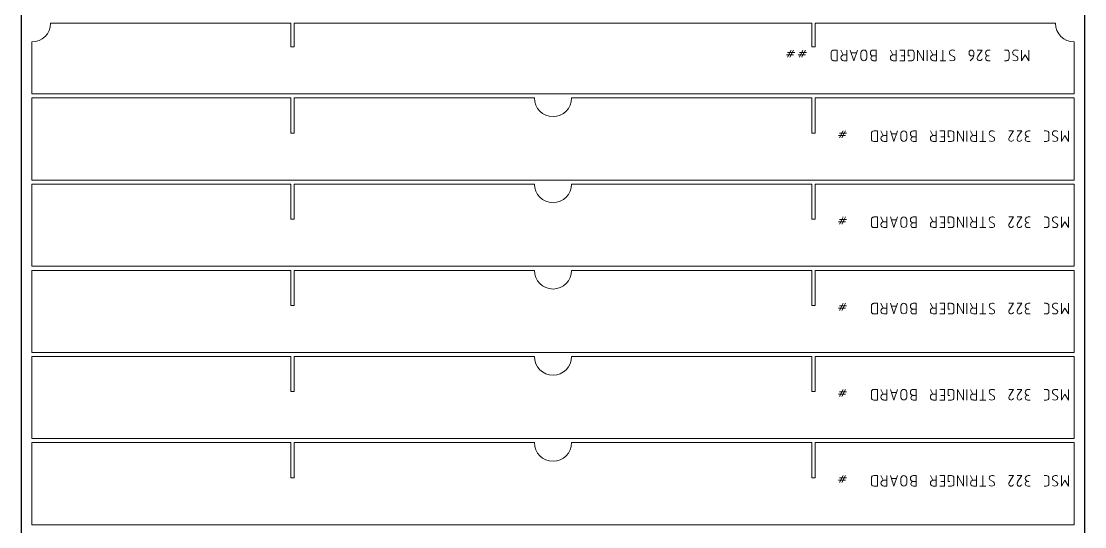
# Model space of a CAD drawing. Header units: inches. Extents: x 142 to 14402, y 211 to 2711.
# Drawn here: x 11202 to 12202, y 1192 to 1667 of the extents above; entities that cross this region are included whole.
import ezdxf

# ---------------------------------------------------------------- set-up
doc = ezdxf.new("R2010")
doc.units = ezdxf.units.IN
doc.header["$MEASUREMENT"] = 0
doc.layers.add('IV_MARK_SURFACE', color=2, linetype='Continuous', lineweight=5)
doc.layers.add('IV_OUTER_PROFILE', color=7, linetype='Continuous', lineweight=5)

msp = doc.modelspace()

# ---------------------------------------------------------------- linework, layer by layer
msp.add_lwpolyline([(11201.7, 211.4), (12201.7, 211.4), (12201.7, 2211.4), (11201.7, 2211.4)], close=True)
at = {"layer": 'IV_MARK_SURFACE'}
for p, q in [((11923.4, 1635.4), (11921.2, 1635.4)), ((11922.3, 1637.6), (11924.5, 1637.6)), ((11922.3, 1633.2), (11923.4, 1635.4)), ((11923.4, 1635.4), (11924.5, 1637.6)), ((11925.6, 1635.4), (11923.4, 1635.4)), ((11924.5, 1637.6), (11925.6, 1639.8)), ((11924.5, 1637.6), (11926.7, 1637.6)), ((11925.6, 1635.4), (11924.5, 1633.2)), ((11926.7, 1637.6), (11925.6, 1635.4)), ((11927.9, 1635.4), (11925.6, 1635.4)), ((11927.9, 1639.8), (11926.7, 1637.6)), ((11926.7, 1637.6), (11929, 1637.6)), ((11934.5, 1635.4), (11932.3, 1635.4)), ((11933.4, 1637.6), (11935.6, 1637.6)), ((11933.4, 1633.2), (11934.5, 1635.4)), ((11934.5, 1635.4), (11935.6, 1637.6)), ((11936.7, 1635.4), (11934.5, 1635.4)), ((11935.6, 1637.6), (11936.7, 1639.8)), ((11935.6, 1637.6), (11937.9, 1637.6)), ((11936.7, 1635.4), (11935.6, 1633.2)), ((11937.9, 1637.6), (11936.7, 1635.4)), ((11939, 1635.4), (11936.7, 1635.4)), ((11939, 1639.8), (11937.9, 1637.6)), ((11937.9, 1637.6), (11940.1, 1637.6)), ((11963.4, 1637.6), (11963.4, 1632.1)), ((11969, 1639.8), (11965.6, 1639.8)), ((11969, 1629.8), (11969, 1639.8)), ((11974.5, 1635.4), (11972.3, 1639.8)), ((11975.1, 1635.4), (11977.9, 1635.4)), ((11977.9, 1639.8), (11977.9, 1635.4)), ((11977.9, 1635.4), (11977.9, 1629.8)), ((11981.2, 1639.8), (11984.5, 1629.8)), ((11986.7, 1637.1), (11982.3, 1637.1)), ((11984.5, 1629.8), (11987.9, 1639.8)), ((11991.2, 1637.1), (11991.2, 1632.6)), ((11996.7, 1632.6), (11996.7, 1637.1)), ((12002.9, 1639.8), (12005.6, 1639.8)), ((12002.9, 1634.3), (12005.6, 1634.3)), ((12005.6, 1639.8), (12005.6, 1634.3)), ((12005.6, 1634.3), (12005.6, 1629.8)), ((12021.2, 1635.4), (12019, 1639.8)), ((12021.7, 1635.4), (12024.5, 1635.4)), ((12024.5, 1639.8), (12024.5, 1635.4)), ((12024.5, 1635.4), (12024.5, 1629.8)), ((12027.9, 1639.8), (12032.3, 1639.8)), ((12032.3, 1634.3), (12029, 1634.3)), ((12032.3, 1639.8), (12032.3, 1634.3)), ((12032.3, 1634.3), (12032.3, 1629.8)), ((12039, 1639.8), (12035.6, 1639.8)), ((12035.6, 1639.8), (12035.6, 1634.3)), ((12035.6, 1634.3), (12037.3, 1634.3)), ((12041.2, 1632.1), (12041.2, 1637.6)), ((12050.1, 1629.8), (12044.5, 1639.8)), ((12044.5, 1639.8), (12044.5, 1629.8)), ((12050.1, 1639.8), (12050.1, 1629.8)), ((12053.4, 1639.8), (12053.4, 1629.8)), ((12059, 1635.4), (12056.7, 1639.8)), ((12059.5, 1635.4), (12062.3, 1635.4)), ((12062.3, 1639.8), (12062.3, 1635.4)), ((12062.3, 1635.4), (12062.3, 1629.8)), ((12068.4, 1639.8), (12068.4, 1629.8)), ((12075.6, 1635.4), (12078.4, 1633.7)), ((12092.9, 1637.6), (12092.9, 1636.5)), ((12095.1, 1634.3), (12096.7, 1634.3)), ((12097.3, 1635.4), (12097.3, 1637.6)), ((12100.6, 1639.8), (12105.1, 1639.8)), ((12105.1, 1639.8), (12101.2, 1633.7)), ((12112.9, 1639.8), (12111.2, 1639.8)), ((12111.2, 1634.3), (12111.7, 1634.3)), ((12126.2, 1639.8), (12128.4, 1639.8)), ((12130.6, 1637.6), (12130.6, 1632.1)), ((12135.1, 1635.4), (12137.9, 1633.7)), ((12142.3, 1629.8), (12142.3, 1639.8)), ((12145.6, 1635.4), (12142.3, 1629.8)), ((12149, 1629.8), (12145.6, 1635.4)), ((12149, 1639.8), (12149, 1629.8)), ((11965.6, 1629.8), (11969, 1629.8)), ((11977.9, 1629.8), (11975.1, 1629.8)), ((12005.6, 1629.8), (12002.9, 1629.8)), ((12024.5, 1629.8), (12021.7, 1629.8)), ((12032.3, 1629.8), (12027.9, 1629.8)), ((12035.6, 1629.8), (12039, 1629.8)), ((12062.3, 1629.8), (12059.5, 1629.8)), ((12068.4, 1629.8), (12065.6, 1629.8)), ((12071.2, 1629.8), (12068.4, 1629.8)), ((12110.6, 1629.8), (12112.9, 1629.8)), ((12128.4, 1629.8), (12126.2, 1629.8)), ((11971.2, 1561.6), (11973.4, 1561.6)), ((11972.3, 1559.4), (11973.4, 1561.6)), ((11973.4, 1561.6), (11974.5, 1563.9)), ((11973.4, 1561.6), (11975.6, 1561.6)), ((11975.6, 1561.6), (11974.5, 1559.4)), ((11976.7, 1563.9), (11975.6, 1561.6)), ((11975.6, 1561.6), (11977.8, 1561.6)), ((12001.1, 1561.6), (12001.1, 1556.1)), ((12006.7, 1563.9), (12003.3, 1563.9)), ((12006.7, 1553.9), (12006.7, 1563.9)), ((12012.2, 1559.4), (12010, 1563.9)), ((12015.5, 1563.9), (12015.5, 1559.4)), ((12018.9, 1563.9), (12022.2, 1553.9)), ((12024.4, 1561.1), (12020, 1561.1)), ((12022.2, 1553.9), (12025.5, 1563.9)), ((12028.8, 1561.1), (12028.8, 1556.7)), ((12034.4, 1556.7), (12034.4, 1561.1)), ((12040.5, 1563.9), (12043.3, 1563.9)), ((12043.3, 1563.9), (12043.3, 1558.3)), ((12058.8, 1559.4), (12056.6, 1563.9)), ((12062.1, 1563.9), (12062.1, 1559.4)), ((12065.4, 1563.9), (12069.9, 1563.9)), ((12069.9, 1563.9), (12069.9, 1558.3)), ((12076.5, 1563.9), (12073.2, 1563.9)), ((12073.2, 1563.9), (12073.2, 1558.3)), ((12078.7, 1556.1), (12078.7, 1561.6)), ((12087.6, 1553.9), (12082.1, 1563.9)), ((12082.1, 1563.9), (12082.1, 1553.9)), ((12087.6, 1563.9), (12087.6, 1553.9)), ((12090.9, 1563.9), (12090.9, 1553.9)), ((12096.5, 1559.4), (12094.3, 1563.9)), ((12099.8, 1563.9), (12099.8, 1559.4)), ((12105.9, 1563.9), (12105.9, 1553.9)), ((12130.3, 1563.9), (12134.7, 1563.9)), ((12134.7, 1563.9), (12130.9, 1557.8)), ((12138.1, 1563.9), (12142.5, 1563.9)), ((12142.5, 1563.9), (12138.6, 1557.8)), ((12150.3, 1563.9), (12148.6, 1563.9)), ((12163.6, 1563.9), (12165.8, 1563.9)), ((12168, 1561.6), (12168, 1556.1)), ((12179.7, 1553.9), (12179.7, 1563.9)), ((12186.3, 1563.9), (12186.3, 1553.9)), ((11972.3, 1559.4), (11970.1, 1559.4)), ((11971.2, 1557.2), (11972.3, 1559.4)), ((11974.5, 1559.4), (11972.3, 1559.4)), ((11974.5, 1559.4), (11973.4, 1557.2)), ((11976.7, 1559.4), (11974.5, 1559.4)), ((12003.3, 1553.9), (12006.7, 1553.9)), ((12012.8, 1559.4), (12015.5, 1559.4)), ((12015.5, 1553.9), (12012.8, 1553.9)), ((12015.5, 1559.4), (12015.5, 1553.9)), ((12040.5, 1558.3), (12043.3, 1558.3)), ((12043.3, 1553.9), (12040.5, 1553.9)), ((12043.3, 1558.3), (12043.3, 1553.9)), ((12059.3, 1559.4), (12062.1, 1559.4)), ((12062.1, 1553.9), (12059.3, 1553.9)), ((12062.1, 1559.4), (12062.1, 1553.9)), ((12069.9, 1553.9), (12065.4, 1553.9)), ((12069.9, 1558.3), (12066.5, 1558.3)), ((12069.9, 1558.3), (12069.9, 1553.9)), ((12073.2, 1558.3), (12074.9, 1558.3)), ((12073.2, 1553.9), (12076.5, 1553.9)), ((12097, 1559.4), (12099.8, 1559.4)), ((12099.8, 1553.9), (12097, 1553.9)), ((12099.8, 1559.4), (12099.8, 1553.9)), ((12105.9, 1553.9), (12103.1, 1553.9)), ((12108.7, 1553.9), (12105.9, 1553.9)), ((12113.1, 1559.4), (12115.9, 1557.8)), ((12148, 1553.9), (12150.3, 1553.9)), ((12148.6, 1558.3), (12149.2, 1558.3)), ((12165.8, 1553.9), (12163.6, 1553.9)), ((12172.4, 1559.4), (12175.2, 1557.8)), ((12183, 1559.4), (12179.7, 1553.9)), ((12186.3, 1553.9), (12183, 1559.4)), ((11971.2, 1480.6), (11973.4, 1480.6)), ((11972.3, 1478.4), (11973.4, 1480.6)), ((11973.4, 1480.6), (11974.5, 1482.9)), ((11973.4, 1480.6), (11975.6, 1480.6)), ((11975.6, 1480.6), (11974.5, 1478.4)), ((11976.7, 1482.9), (11975.6, 1480.6)), ((11975.6, 1480.6), (11977.8, 1480.6)), ((12001.1, 1480.6), (12001.1, 1475.1)), ((12006.7, 1482.9), (12003.3, 1482.9)), ((12006.7, 1472.9), (12006.7, 1482.9)), ((12012.2, 1478.4), (12010, 1482.9)), ((12015.5, 1482.9), (12015.5, 1478.4)), ((12018.9, 1482.9), (12022.2, 1472.9)), ((12024.4, 1480.1), (12020, 1480.1)), ((12022.2, 1472.9), (12025.5, 1482.9)), ((12028.8, 1480.1), (12028.8, 1475.7)), ((12034.4, 1475.7), (12034.4, 1480.1)), ((12040.5, 1482.9), (12043.3, 1482.9)), ((12043.3, 1482.9), (12043.3, 1477.3)), ((12058.8, 1478.4), (12056.6, 1482.9)), ((12062.1, 1482.9), (12062.1, 1478.4)), ((12065.4, 1482.9), (12069.9, 1482.9)), ((12069.9, 1482.9), (12069.9, 1477.3)), ((12076.5, 1482.9), (12073.2, 1482.9)), ((12073.2, 1482.9), (12073.2, 1477.3)), ((12078.7, 1475.1), (12078.7, 1480.6)), ((12087.6, 1472.9), (12082.1, 1482.9)), ((12082.1, 1482.9), (12082.1, 1472.9)), ((12087.6, 1482.9), (12087.6, 1472.9)), ((12090.9, 1482.9), (12090.9, 1472.9)), ((12096.5, 1478.4), (12094.3, 1482.9)), ((12099.8, 1482.9), (12099.8, 1478.4)), ((12105.9, 1482.9), (12105.9, 1472.9)), ((12130.3, 1482.9), (12134.7, 1482.9)), ((12134.7, 1482.9), (12130.9, 1476.8)), ((12138.1, 1482.9), (12142.5, 1482.9)), ((12142.5, 1482.9), (12138.6, 1476.8)), ((12150.3, 1482.9), (12148.6, 1482.9)), ((12163.6, 1482.9), (12165.8, 1482.9)), ((12168, 1480.6), (12168, 1475.1)), ((12179.7, 1472.9), (12179.7, 1482.9)), ((12186.3, 1482.9), (12186.3, 1472.9)), ((11972.3, 1478.4), (11970.1, 1478.4)), ((11971.2, 1476.2), (11972.3, 1478.4)), ((11974.5, 1478.4), (11972.3, 1478.4)), ((11974.5, 1478.4), (11973.4, 1476.2)), ((11976.7, 1478.4), (11974.5, 1478.4)), ((12003.3, 1472.9), (12006.7, 1472.9)), ((12012.8, 1478.4), (12015.5, 1478.4)), ((12015.5, 1472.9), (12012.8, 1472.9)), ((12015.5, 1478.4), (12015.5, 1472.9)), ((12040.5, 1477.3), (12043.3, 1477.3)), ((12043.3, 1472.9), (12040.5, 1472.9)), ((12043.3, 1477.3), (12043.3, 1472.9)), ((12059.3, 1478.4), (12062.1, 1478.4)), ((12062.1, 1472.9), (12059.3, 1472.9)), ((12062.1, 1478.4), (12062.1, 1472.9)), ((12069.9, 1472.9), (12065.4, 1472.9)), ((12069.9, 1477.3), (12066.5, 1477.3)), ((12069.9, 1477.3), (12069.9, 1472.9)), ((12073.2, 1477.3), (12074.9, 1477.3)), ((12073.2, 1472.9), (12076.5, 1472.9)), ((12097, 1478.4), (12099.8, 1478.4)), ((12099.8, 1472.9), (12097, 1472.9)), ((12099.8, 1478.4), (12099.8, 1472.9)), ((12105.9, 1472.9), (12103.1, 1472.9)), ((12108.7, 1472.9), (12105.9, 1472.9)), ((12113.1, 1478.4), (12115.9, 1476.8)), ((12148, 1472.9), (12150.3, 1472.9)), ((12148.6, 1477.3), (12149.2, 1477.3)), ((12165.8, 1472.9), (12163.6, 1472.9)), ((12172.4, 1478.4), (12175.2, 1476.8)), ((12183, 1478.4), (12179.7, 1472.9)), ((12186.3, 1472.9), (12183, 1478.4)), ((11973.4, 1399.4), (11974.5, 1401.7)), ((11976.7, 1401.7), (11975.6, 1399.4)), ((12006.7, 1401.7), (12003.3, 1401.7)), ((12006.7, 1391.7), (12006.7, 1401.7)), ((12012.2, 1397.2), (12010, 1401.7)), ((12015.5, 1401.7), (12015.5, 1397.2)), ((12018.9, 1401.7), (12022.2, 1391.7)), ((12022.2, 1391.7), (12025.5, 1401.7)), ((12040.5, 1401.7), (12043.3, 1401.7)), ((12043.3, 1401.7), (12043.3, 1396.1)), ((12058.8, 1397.2), (12056.6, 1401.7)), ((12062.1, 1401.7), (12062.1, 1397.2)), ((12065.4, 1401.7), (12069.9, 1401.7)), ((12069.9, 1401.7), (12069.9, 1396.1)), ((12076.5, 1401.7), (12073.2, 1401.7)), ((12073.2, 1401.7), (12073.2, 1396.1)), ((12087.6, 1391.7), (12082.1, 1401.7)), ((12082.1, 1401.7), (12082.1, 1391.7)), ((12087.6, 1401.7), (12087.6, 1391.7)), ((12090.9, 1401.7), (12090.9, 1391.7)), ((12096.5, 1397.2), (12094.3, 1401.7)), ((12099.8, 1401.7), (12099.8, 1397.2)), ((12105.9, 1401.7), (12105.9, 1391.7)), ((12130.3, 1401.7), (12134.7, 1401.7)), ((12134.7, 1401.7), (12130.9, 1395.6)), ((12138.1, 1401.7), (12142.5, 1401.7)), ((12142.5, 1401.7), (12138.6, 1395.6)), ((12150.3, 1401.7), (12148.6, 1401.7)), ((12163.6, 1401.7), (12165.8, 1401.7)), ((12179.7, 1391.7), (12179.7, 1401.7)), ((12186.3, 1401.7), (12186.3, 1391.7)), ((11972.3, 1397.2), (11970.1, 1397.2)), ((11971.2, 1399.4), (11973.4, 1399.4)), ((11971.2, 1395), (11972.3, 1397.2)), ((11972.3, 1397.2), (11973.4, 1399.4)), ((11974.5, 1397.2), (11972.3, 1397.2)), ((11973.4, 1399.4), (11975.6, 1399.4)), ((11974.5, 1397.2), (11973.4, 1395)), ((11975.6, 1399.4), (11974.5, 1397.2)), ((11976.7, 1397.2), (11974.5, 1397.2)), ((11975.6, 1399.4), (11977.8, 1399.4)), ((12001.1, 1399.4), (12001.1, 1393.9)), ((12003.3, 1391.7), (12006.7, 1391.7)), ((12012.8, 1397.2), (12015.5, 1397.2)), ((12015.5, 1391.7), (12012.8, 1391.7)), ((12015.5, 1397.2), (12015.5, 1391.7)), ((12024.4, 1398.9), (12020, 1398.9)), ((12028.8, 1398.9), (12028.8, 1394.5)), ((12034.4, 1394.5), (12034.4, 1398.9)), ((12040.5, 1396.1), (12043.3, 1396.1)), ((12043.3, 1391.7), (12040.5, 1391.7)), ((12043.3, 1396.1), (12043.3, 1391.7)), ((12059.3, 1397.2), (12062.1, 1397.2)), ((12062.1, 1391.7), (12059.3, 1391.7)), ((12062.1, 1397.2), (12062.1, 1391.7)), ((12069.9, 1391.7), (12065.4, 1391.7)), ((12069.9, 1396.1), (12066.5, 1396.1)), ((12069.9, 1396.1), (12069.9, 1391.7)), ((12073.2, 1396.1), (12074.9, 1396.1)), ((12073.2, 1391.7), (12076.5, 1391.7)), ((12078.7, 1393.9), (12078.7, 1399.4)), ((12097, 1397.2), (12099.8, 1397.2)), ((12099.8, 1391.7), (12097, 1391.7)), ((12099.8, 1397.2), (12099.8, 1391.7)), ((12105.9, 1391.7), (12103.1, 1391.7)), ((12108.7, 1391.7), (12105.9, 1391.7)), ((12113.1, 1397.2), (12115.9, 1395.6)), ((12148, 1391.7), (12150.3, 1391.7)), ((12148.6, 1396.1), (12149.2, 1396.1)), ((12165.8, 1391.7), (12163.6, 1391.7)), ((12168, 1399.4), (12168, 1393.9)), ((12172.4, 1397.2), (12175.2, 1395.6)), ((12183, 1397.2), (12179.7, 1391.7)), ((12186.3, 1391.7), (12183, 1397.2)), ((11973.4, 1318.4), (11974.5, 1320.7)), ((11976.7, 1320.7), (11975.6, 1318.4)), ((12006.7, 1320.7), (12003.3, 1320.7)), ((12006.7, 1310.7), (12006.7, 1320.7)), ((12012.2, 1316.2), (12010, 1320.7)), ((12015.5, 1320.7), (12015.5, 1316.2)), ((12018.9, 1320.7), (12022.2, 1310.7)), ((12022.2, 1310.7), (12025.5, 1320.7)), ((12040.5, 1320.7), (12043.3, 1320.7)), ((12043.3, 1320.7), (12043.3, 1315.1)), ((12058.8, 1316.2), (12056.6, 1320.7)), ((12062.1, 1320.7), (12062.1, 1316.2)), ((12065.4, 1320.7), (12069.9, 1320.7)), ((12069.9, 1320.7), (12069.9, 1315.1)), ((12076.5, 1320.7), (12073.2, 1320.7)), ((12073.2, 1320.7), (12073.2, 1315.1)), ((12087.6, 1310.7), (12082.1, 1320.7)), ((12082.1, 1320.7), (12082.1, 1310.7)), ((12087.6, 1320.7), (12087.6, 1310.7)), ((12090.9, 1320.7), (12090.9, 1310.7)), ((12096.5, 1316.2), (12094.3, 1320.7)), ((12099.8, 1320.7), (12099.8, 1316.2)), ((12105.9, 1320.7), (12105.9, 1310.7)), ((12130.3, 1320.7), (12134.7, 1320.7)), ((12134.7, 1320.7), (12130.9, 1314.6)), ((12138.1, 1320.7), (12142.5, 1320.7)), ((12142.5, 1320.7), (12138.6, 1314.6)), ((12150.3, 1320.7), (12148.6, 1320.7)), ((12163.6, 1320.7), (12165.8, 1320.7)), ((12179.7, 1310.7), (12179.7, 1320.7)), ((12186.3, 1320.7), (12186.3, 1310.7)), ((11972.3, 1316.2), (11970.1, 1316.2)), ((11971.2, 1318.4), (11973.4, 1318.4)), ((11971.2, 1314), (11972.3, 1316.2)), ((11972.3, 1316.2), (11973.4, 1318.4)), ((11974.5, 1316.2), (11972.3, 1316.2)), ((11973.4, 1318.4), (11975.6, 1318.4)), ((11974.5, 1316.2), (11973.4, 1314)), ((11975.6, 1318.4), (11974.5, 1316.2)), ((11976.7, 1316.2), (11974.5, 1316.2)), ((11975.6, 1318.4), (11977.8, 1318.4)), ((12001.1, 1318.4), (12001.1, 1312.9)), ((12003.3, 1310.7), (12006.7, 1310.7)), ((12012.8, 1316.2), (12015.5, 1316.2)), ((12015.5, 1310.7), (12012.8, 1310.7)), ((12015.5, 1316.2), (12015.5, 1310.7)), ((12024.4, 1317.9), (12020, 1317.9)), ((12028.8, 1317.9), (12028.8, 1313.5)), ((12034.4, 1313.5), (12034.4, 1317.9)), ((12040.5, 1315.1), (12043.3, 1315.1)), ((12043.3, 1310.7), (12040.5, 1310.7)), ((12043.3, 1315.1), (12043.3, 1310.7)), ((12059.3, 1316.2), (12062.1, 1316.2)), ((12062.1, 1310.7), (12059.3, 1310.7)), ((12062.1, 1316.2), (12062.1, 1310.7)), ((12069.9, 1310.7), (12065.4, 1310.7)), ((12069.9, 1315.1), (12066.5, 1315.1)), ((12069.9, 1315.1), (12069.9, 1310.7)), ((12073.2, 1315.1), (12074.9, 1315.1)), ((12073.2, 1310.7), (12076.5, 1310.7)), ((12078.7, 1312.9), (12078.7, 1318.4)), ((12097, 1316.2), (12099.8, 1316.2)), ((12099.8, 1310.7), (12097, 1310.7)), ((12099.8, 1316.2), (12099.8, 1310.7)), ((12105.9, 1310.7), (12103.1, 1310.7)), ((12108.7, 1310.7), (12105.9, 1310.7)), ((12113.1, 1316.2), (12115.9, 1314.6)), ((12148, 1310.7), (12150.3, 1310.7)), ((12148.6, 1315.1), (12149.2, 1315.1)), ((12165.8, 1310.7), (12163.6, 1310.7)), ((12168, 1318.4), (12168, 1312.9)), ((12172.4, 1316.2), (12175.2, 1314.6)), ((12183, 1316.2), (12179.7, 1310.7)), ((12186.3, 1310.7), (12183, 1316.2)), ((11972.3, 1235.2), (11970.1, 1235.2)), ((11971.2, 1237.4), (11973.4, 1237.4)), ((11971.2, 1233), (11972.3, 1235.2)), ((11972.3, 1235.2), (11973.4, 1237.4)), ((11974.5, 1235.2), (11972.3, 1235.2)), ((11973.4, 1237.4), (11974.5, 1239.7)), ((11973.4, 1237.4), (11975.6, 1237.4)), ((11974.5, 1235.2), (11973.4, 1233)), ((11975.6, 1237.4), (11974.5, 1235.2)), ((11976.7, 1235.2), (11974.5, 1235.2)), ((11976.7, 1239.7), (11975.6, 1237.4)), ((11975.6, 1237.4), (11977.8, 1237.4)), ((12001.1, 1237.4), (12001.1, 1231.9)), ((12006.7, 1239.7), (12003.3, 1239.7)), ((12006.7, 1229.7), (12006.7, 1239.7)), ((12012.2, 1235.2), (12010, 1239.7)), ((12012.8, 1235.2), (12015.5, 1235.2)), ((12015.5, 1239.7), (12015.5, 1235.2)), ((12015.5, 1235.2), (12015.5, 1229.7)), ((12018.9, 1239.7), (12022.2, 1229.7)), ((12024.4, 1236.9), (12020, 1236.9)), ((12022.2, 1229.7), (12025.5, 1239.7)), ((12028.8, 1236.9), (12028.8, 1232.5)), ((12034.4, 1232.5), (12034.4, 1236.9)), ((12040.5, 1239.7), (12043.3, 1239.7)), ((12040.5, 1234.1), (12043.3, 1234.1)), ((12043.3, 1239.7), (12043.3, 1234.1)), ((12043.3, 1234.1), (12043.3, 1229.7)), ((12058.8, 1235.2), (12056.6, 1239.7)), ((12059.3, 1235.2), (12062.1, 1235.2)), ((12062.1, 1239.7), (12062.1, 1235.2)), ((12062.1, 1235.2), (12062.1, 1229.7)), ((12065.4, 1239.7), (12069.9, 1239.7)), ((12069.9, 1234.1), (12066.5, 1234.1)), ((12069.9, 1239.7), (12069.9, 1234.1)), ((12069.9, 1234.1), (12069.9, 1229.7)), ((12076.5, 1239.7), (12073.2, 1239.7)), ((12073.2, 1239.7), (12073.2, 1234.1)), ((12073.2, 1234.1), (12074.9, 1234.1)), ((12078.7, 1231.9), (12078.7, 1237.4)), ((12087.6, 1229.7), (12082.1, 1239.7)), ((12082.1, 1239.7), (12082.1, 1229.7)), ((12087.6, 1239.7), (12087.6, 1229.7)), ((12090.9, 1239.7), (12090.9, 1229.7)), ((12096.5, 1235.2), (12094.3, 1239.7)), ((12097, 1235.2), (12099.8, 1235.2)), ((12099.8, 1239.7), (12099.8, 1235.2)), ((12099.8, 1235.2), (12099.8, 1229.7)), ((12105.9, 1239.7), (12105.9, 1229.7)), ((12113.1, 1235.2), (12115.9, 1233.6)), ((12130.3, 1239.7), (12134.7, 1239.7)), ((12134.7, 1239.7), (12130.9, 1233.6)), ((12138.1, 1239.7), (12142.5, 1239.7)), ((12142.5, 1239.7), (12138.6, 1233.6)), ((12150.3, 1239.7), (12148.6, 1239.7)), ((12148.6, 1234.1), (12149.2, 1234.1)), ((12163.6, 1239.7), (12165.8, 1239.7)), ((12168, 1237.4), (12168, 1231.9)), ((12172.4, 1235.2), (12175.2, 1233.6)), ((12179.7, 1229.7), (12179.7, 1239.7)), ((12183, 1235.2), (12179.7, 1229.7)), ((12186.3, 1229.7), (12183, 1235.2)), ((12186.3, 1239.7), (12186.3, 1229.7)), ((12003.3, 1229.7), (12006.7, 1229.7)), ((12015.5, 1229.7), (12012.8, 1229.7)), ((12043.3, 1229.7), (12040.5, 1229.7)), ((12062.1, 1229.7), (12059.3, 1229.7)), ((12069.9, 1229.7), (12065.4, 1229.7)), ((12073.2, 1229.7), (12076.5, 1229.7)), ((12099.8, 1229.7), (12097, 1229.7)), ((12105.9, 1229.7), (12103.1, 1229.7)), ((12108.7, 1229.7), (12105.9, 1229.7)), ((12148, 1229.7), (12150.3, 1229.7)), ((12165.8, 1229.7), (12163.6, 1229.7))]:
    msp.add_line(p, q, dxfattribs=at)
for centre, radius, start, end in [((11965.6, 1637.6), 2.22, 90, 180), ((11965.6, 1632.1), 2.22, 180, 270), ((11975.1, 1632.6), 2.78, 90, 270), ((11994, 1637.1), 2.78, 0, 180), ((11994, 1632.6), 2.78, 180, 0), ((12002.9, 1637.1), 2.78, 90, 270), ((12002.9, 1632.1), 2.22, 90, 270), ((12021.7, 1632.6), 2.78, 90, 270), ((12039, 1637.6), 2.22, 0, 90), ((12039, 1632.1), 2.22, 270, 0), ((12059.5, 1632.6), 2.78, 90, 270), ((12076.8, 1637.5), 2.39, 92.3685, 239.559), ((12076.7, 1634.5), 4.69, 241.7153, 298.2847), ((12077.5, 1636.2), 3.74, 56.4174, 100.9627), ((12077.3, 1631.8), 2.21, 319.6263, 59.2984), ((12095.1, 1637.6), 2.22, 0, 180), ((12095.1, 1636.5), 2.22, 180, 270), ((12091.5, 1635.1), 5.77, 294.8942, 3.1783), ((12103.6, 1631.9), 3.02, 143.6911, 188.2364), ((12102.9, 1632.2), 2.32, 196.4047, 343.5953), ((12111.2, 1637.1), 2.78, 90, 270), ((12110.6, 1632.1), 2.22, 90, 270), ((12128.4, 1637.6), 2.22, 0, 90), ((12128.4, 1632.1), 2.22, 270, 0), ((12136.3, 1637.5), 2.39, 92.3685, 239.559), ((12136.2, 1634.5), 4.69, 241.7153, 298.2847), ((12136.9, 1636.2), 3.74, 56.4174, 100.9627), ((12136.7, 1631.8), 2.21, 319.6263, 59.2984), ((12003.3, 1561.6), 2.22, 90, 180), ((12031.6, 1561.1), 2.77, 0, 180), ((12040.5, 1561.1), 2.77, 90, 270), ((12076.5, 1561.6), 2.22, 0, 90), ((12114.3, 1561.5), 2.38, 92.3685, 239.559), ((12114.9, 1560.2), 3.73, 56.4174, 100.9627), ((12148.6, 1561.1), 2.77, 90, 270), ((12165.8, 1561.6), 2.22, 0, 90), ((12173.7, 1561.5), 2.38, 92.3685, 239.559), ((12174.3, 1560.2), 3.73, 56.4174, 100.9627), ((12003.3, 1556.1), 2.22, 180, 270), ((12012.8, 1556.7), 2.77, 90, 270), ((12031.6, 1556.7), 2.77, 180, 0), ((12040.5, 1556.1), 2.22, 90, 270), ((12059.3, 1556.7), 2.77, 90, 270), ((12076.5, 1556.1), 2.22, 270, 0), ((12097, 1556.7), 2.77, 90, 270), ((12114.2, 1558.6), 4.68, 241.7153, 298.2847), ((12114.8, 1555.9), 2.21, 319.6263, 59.2984), ((12133.3, 1556), 3.02, 143.6911, 188.2364), ((12132.5, 1556.2), 2.31, 196.4047, 343.5953), ((12141.1, 1556), 3.02, 143.6911, 188.2364), ((12140.3, 1556.2), 2.31, 196.4047, 343.5953), ((12148, 1556.1), 2.22, 90, 270), ((12165.8, 1556.1), 2.22, 270, 0), ((12173.6, 1558.6), 4.68, 241.7153, 298.2847), ((12174.1, 1555.9), 2.21, 319.6263, 59.2984), ((12003.3, 1480.6), 2.22, 90, 180), ((12031.6, 1480.1), 2.77, 0, 180), ((12040.5, 1480.1), 2.77, 90, 270), ((12076.5, 1480.6), 2.22, 0, 90), ((12114.3, 1480.5), 2.38, 92.3685, 239.559), ((12114.9, 1479.2), 3.73, 56.4174, 100.9627), ((12148.6, 1480.1), 2.77, 90, 270), ((12165.8, 1480.6), 2.22, 0, 90), ((12173.7, 1480.5), 2.38, 92.3685, 239.559), ((12174.3, 1479.2), 3.73, 56.4174, 100.9627), ((12003.3, 1475.1), 2.22, 180, 270), ((12012.8, 1475.7), 2.77, 90, 270), ((12031.6, 1475.7), 2.77, 180, 0), ((12040.5, 1475.1), 2.22, 90, 270), ((12059.3, 1475.7), 2.77, 90, 270), ((12076.5, 1475.1), 2.22, 270, 0), ((12097, 1475.7), 2.77, 90, 270), ((12114.2, 1477.6), 4.68, 241.7153, 298.2847), ((12114.8, 1474.9), 2.21, 319.6263, 59.2984), ((12133.3, 1475), 3.02, 143.6911, 188.2364), ((12132.5, 1475.2), 2.31, 196.4047, 343.5953), ((12141.1, 1475), 3.02, 143.6911, 188.2364), ((12140.3, 1475.2), 2.31, 196.4047, 343.5953), ((12148, 1475.1), 2.22, 90, 270), ((12165.8, 1475.1), 2.22, 270, 0), ((12173.6, 1477.6), 4.68, 241.7153, 298.2847), ((12174.1, 1474.9), 2.21, 319.6263, 59.2984), ((12003.3, 1399.4), 2.22, 90, 180), ((12031.6, 1398.9), 2.77, 0, 180), ((12040.5, 1398.9), 2.77, 90, 270), ((12076.5, 1399.4), 2.22, 0, 90), ((12114.3, 1399.3), 2.38, 92.3685, 239.559), ((12114.9, 1398), 3.73, 56.4174, 100.9627), ((12148.6, 1398.9), 2.77, 90, 270), ((12165.8, 1399.4), 2.22, 0, 90), ((12173.7, 1399.3), 2.38, 92.3685, 239.559), ((12174.3, 1398), 3.73, 56.4174, 100.9627), ((12003.3, 1393.9), 2.22, 180, 270), ((12012.8, 1394.5), 2.77, 90, 270), ((12031.6, 1394.5), 2.77, 180, 0), ((12040.5, 1393.9), 2.22, 90, 270), ((12059.3, 1394.5), 2.77, 90, 270), ((12076.5, 1393.9), 2.22, 270, 0), ((12097, 1394.5), 2.77, 90, 270), ((12114.2, 1396.4), 4.68, 241.7153, 298.2847), ((12114.8, 1393.7), 2.21, 319.6263, 59.2984), ((12133.3, 1393.8), 3.02, 143.6911, 188.2364), ((12132.5, 1394), 2.31, 196.4047, 343.5953), ((12141.1, 1393.8), 3.02, 143.6911, 188.2364), ((12140.3, 1394), 2.31, 196.4047, 343.5953), ((12148, 1393.9), 2.22, 90, 270), ((12165.8, 1393.9), 2.22, 270, 0), ((12173.6, 1396.4), 4.68, 241.7153, 298.2847), ((12174.1, 1393.7), 2.21, 319.6263, 59.2984), ((12003.3, 1318.4), 2.22, 90, 180), ((12031.6, 1317.9), 2.77, 0, 180), ((12040.5, 1317.9), 2.77, 90, 270), ((12076.5, 1318.4), 2.22, 0, 90), ((12114.3, 1318.3), 2.38, 92.3685, 239.559), ((12114.9, 1317), 3.73, 56.4174, 100.9627), ((12148.6, 1317.9), 2.77, 90, 270), ((12165.8, 1318.4), 2.22, 0, 90), ((12173.7, 1318.3), 2.38, 92.3685, 239.559), ((12174.3, 1317), 3.73, 56.4174, 100.9627), ((12003.3, 1312.9), 2.22, 180, 270), ((12012.8, 1313.5), 2.77, 90, 270), ((12031.6, 1313.5), 2.77, 180, 0), ((12040.5, 1312.9), 2.22, 90, 270), ((12059.3, 1313.5), 2.77, 90, 270), ((12076.5, 1312.9), 2.22, 270, 0), ((12097, 1313.5), 2.77, 90, 270), ((12114.2, 1315.4), 4.68, 241.7153, 298.2847), ((12114.8, 1312.7), 2.21, 319.6263, 59.2984), ((12133.3, 1312.8), 3.02, 143.6911, 188.2364), ((12132.5, 1313), 2.31, 196.4047, 343.5953), ((12141.1, 1312.8), 3.02, 143.6911, 188.2364), ((12140.3, 1313), 2.31, 196.4047, 343.5953), ((12148, 1312.9), 2.22, 90, 270), ((12165.8, 1312.9), 2.22, 270, 0), ((12173.6, 1315.4), 4.68, 241.7153, 298.2847), ((12174.1, 1312.7), 2.21, 319.6263, 59.2984), ((12003.3, 1237.4), 2.22, 90, 180), ((12003.3, 1231.9), 2.22, 180, 270), ((12012.8, 1232.5), 2.77, 90, 270), ((12031.6, 1236.9), 2.77, 0, 180), ((12031.6, 1232.5), 2.77, 180, 0), ((12040.5, 1236.9), 2.77, 90, 270), ((12040.5, 1231.9), 2.22, 90, 270), ((12059.3, 1232.5), 2.77, 90, 270), ((12076.5, 1237.4), 2.22, 0, 90), ((12076.5, 1231.9), 2.22, 270, 0), ((12097, 1232.5), 2.77, 90, 270), ((12114.3, 1237.3), 2.38, 92.3685, 239.559), ((12114.2, 1234.4), 4.68, 241.7153, 298.2847), ((12114.9, 1236), 3.73, 56.4174, 100.9627), ((12114.8, 1231.7), 2.21, 319.6263, 59.2984), ((12133.3, 1231.8), 3.02, 143.6911, 188.2364), ((12132.5, 1232), 2.31, 196.4047, 343.5953), ((12141.1, 1231.8), 3.02, 143.6911, 188.2364), ((12140.3, 1232), 2.31, 196.4047, 343.5953), ((12148.6, 1236.9), 2.77, 90, 270), ((12148, 1231.9), 2.22, 90, 270), ((12165.8, 1237.4), 2.22, 0, 90), ((12165.8, 1231.9), 2.22, 270, 0), ((12173.7, 1237.3), 2.38, 92.3685, 239.559), ((12173.6, 1234.4), 4.68, 241.7153, 298.2847), ((12174.3, 1236), 3.73, 56.4174, 100.9627), ((12174.1, 1231.7), 2.21, 319.6263, 59.2984)]:
    msp.add_arc(centre, radius, start, end, dxfattribs=at)
at = {"layer": 'IV_OUTER_PROFILE'}
for p, q in [((11229.2, 1665), (11455.1, 1665)), ((11455.1, 1643), (11455.1, 1665)), ((11458.3, 1665), (11458.3, 1643)), ((11458.3, 1665), (11945.1, 1665)), ((11945.1, 1643), (11945.1, 1665)), ((11948.3, 1665), (11948.3, 1643)), ((11948.3, 1665), (12174.2, 1665)), ((11211.7, 1647.5), (11211.7, 1598.8)), ((11458.3, 1643), (11455.1, 1643)), ((11948.3, 1643), (11945.1, 1643)), ((12191.7, 1647.5), (12191.7, 1598.8)), ((11211.7, 1598.8), (12191.7, 1598.8)), ((11211.7, 1594.8), (11455.1, 1594.8)), ((11211.7, 1594.8), (11211.7, 1517.6)), ((11455.1, 1561.8), (11455.1, 1594.8)), ((11458.3, 1594.8), (11458.3, 1561.8)), ((11458.3, 1594.8), (11684.2, 1594.8)), ((11719.2, 1594.8), (11945.1, 1594.8)), ((11945.1, 1561.8), (11945.1, 1594.8)), ((11948.3, 1594.8), (11948.3, 1561.8)), ((11948.3, 1594.8), (12191.7, 1594.8)), ((12191.7, 1594.8), (12191.7, 1517.6)), ((11458.3, 1561.8), (11455.1, 1561.8)), ((11948.3, 1561.8), (11945.1, 1561.8)), ((11211.7, 1517.6), (12191.7, 1517.6)), ((11211.7, 1513.8), (11455.1, 1513.8)), ((11211.7, 1513.8), (11211.7, 1436.6)), ((11455.1, 1480.8), (11455.1, 1513.8)), ((11458.3, 1513.8), (11458.3, 1480.8)), ((11458.3, 1513.8), (11684.2, 1513.8)), ((11719.2, 1513.8), (11945.1, 1513.8)), ((11945.1, 1480.8), (11945.1, 1513.8)), ((11948.3, 1513.8), (11948.3, 1480.8)), ((11948.3, 1513.8), (12191.7, 1513.8)), ((12191.7, 1513.8), (12191.7, 1436.6)), ((11458.3, 1480.8), (11455.1, 1480.8)), ((11948.3, 1480.8), (11945.1, 1480.8)), ((11211.7, 1436.6), (12191.7, 1436.6)), ((11211.7, 1432.6), (11455.1, 1432.6)), ((11211.7, 1432.6), (11211.7, 1355.4)), ((11455.1, 1399.6), (11455.1, 1432.6)), ((11458.3, 1432.6), (11458.3, 1399.6)), ((11458.3, 1432.6), (11684.2, 1432.6)), ((11719.2, 1432.6), (11945.1, 1432.6)), ((11945.1, 1399.6), (11945.1, 1432.6)), ((11948.3, 1432.6), (11948.3, 1399.6)), ((11948.3, 1432.6), (12191.7, 1432.6)), ((12191.7, 1432.6), (12191.7, 1355.4)), ((11458.3, 1399.6), (11455.1, 1399.6)), ((11948.3, 1399.6), (11945.1, 1399.6)), ((11211.7, 1355.4), (12191.7, 1355.4)), ((11211.7, 1351.6), (11455.1, 1351.6)), ((11211.7, 1351.6), (11211.7, 1274.4)), ((11455.1, 1318.6), (11455.1, 1351.6)), ((11458.3, 1351.6), (11458.3, 1318.6)), ((11458.3, 1351.6), (11684.2, 1351.6)), ((11719.2, 1351.6), (11945.1, 1351.6)), ((11945.1, 1318.6), (11945.1, 1351.6)), ((11948.3, 1351.6), (11948.3, 1318.6)), ((11948.3, 1351.6), (12191.7, 1351.6)), ((12191.7, 1351.6), (12191.7, 1274.4)), ((11458.3, 1318.6), (11455.1, 1318.6)), ((11948.3, 1318.6), (11945.1, 1318.6)), ((11211.7, 1274.4), (12191.7, 1274.4)), ((11211.7, 1270.6), (11455.1, 1270.6)), ((11211.7, 1270.6), (11211.7, 1193.4)), ((11455.1, 1237.6), (11455.1, 1270.6)), ((11458.3, 1270.6), (11458.3, 1237.6)), ((11458.3, 1270.6), (11684.2, 1270.6)), ((11719.2, 1270.6), (11945.1, 1270.6)), ((11945.1, 1237.6), (11945.1, 1270.6)), ((11948.3, 1270.6), (11948.3, 1237.6)), ((11948.3, 1270.6), (12191.7, 1270.6)), ((12191.7, 1270.6), (12191.7, 1193.4)), ((11458.3, 1237.6), (11455.1, 1237.6)), ((11948.3, 1237.6), (11945.1, 1237.6)), ((11211.7, 1193.4), (12191.7, 1193.4))]:
    msp.add_line(p, q, dxfattribs=at)
for centre, start, end in [((11211.7, 1665), 270, 0), ((12191.7, 1665), 180, 270), ((11701.7, 1594.8), 180, 0), ((11701.7, 1513.8), 180, 0), ((11701.7, 1432.6), 180, 0), ((11701.7, 1351.6), 180, 0), ((11701.7, 1270.6), 180, 0)]:
    msp.add_arc(centre, 17.5, start, end, dxfattribs=at)

doc.saveas('drawing.dxf')
